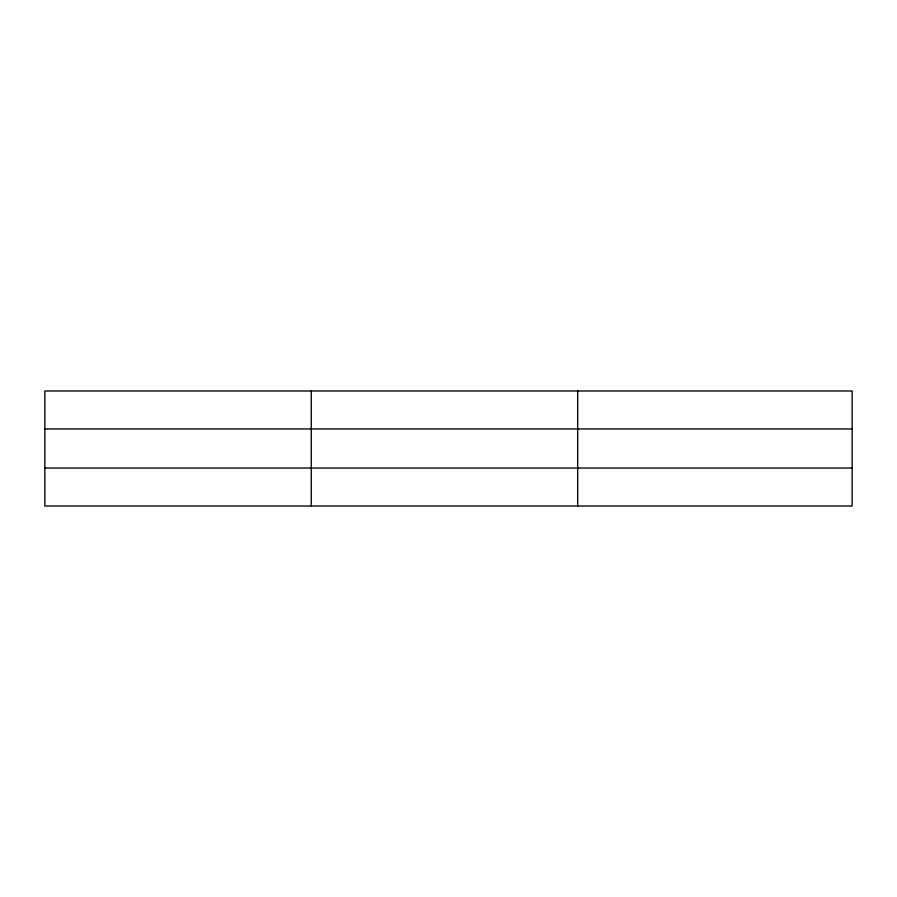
<?xml version="1.0" encoding="UTF-8"?>
<svg xmlns="http://www.w3.org/2000/svg" width="897" height="897" viewBox="0 0 897 897"><rect width="100%" height="100%" fill="white"/><g stroke="black" fill="none" stroke-linecap="round" stroke-linejoin="round"><path stroke-width="1.35" d="M311.259 390.98L311.259 506.02M577.668 390.98L577.668 506.02M852.15 428.945L852.15 390.98L44.85 390.98L44.85 506.02L852.15 506.02L852.15 428.945L44.85 428.945M44.85 468.055L852.15 468.055"/></g></svg>
